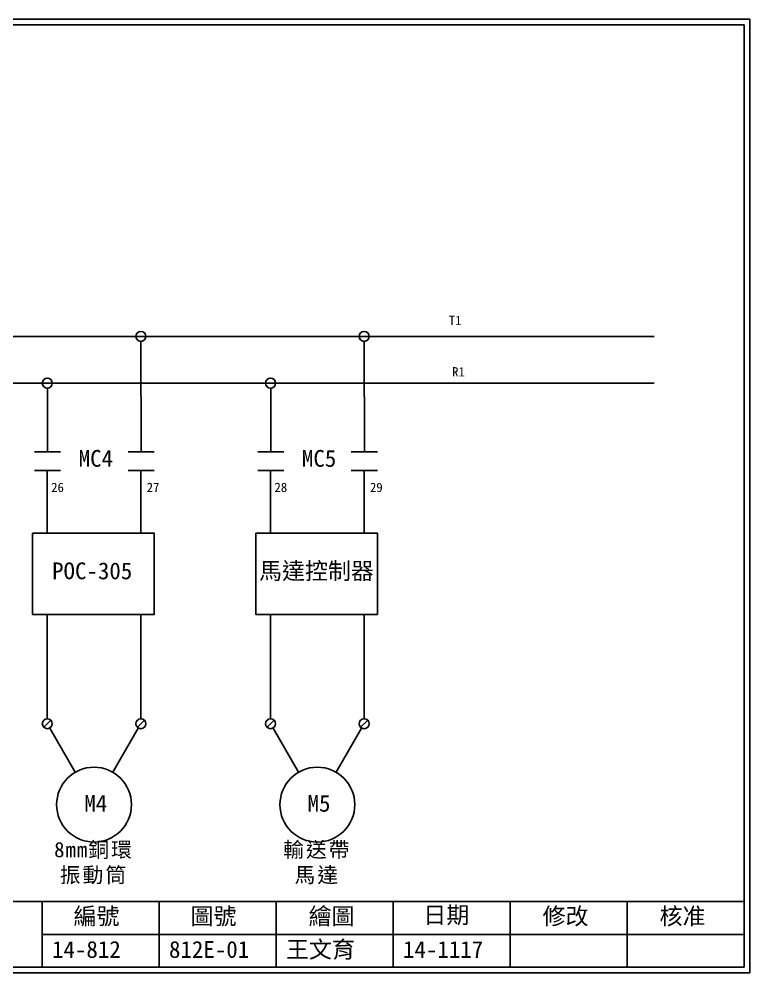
# Model space of a CAD drawing. Extents: x -24 to 263, y 255 to 459.
# Drawn here: x 107.2 to 263.4, y 255.5 to 459.4 of the extents above; entities that cross this region are included whole.
import ezdxf

# ---------------------------------------------------------------- set-up
doc = ezdxf.new("R2010")
doc.units = 0
doc.layers.get('0').update_dxf_attribs({"linetype": 'CONTINUOUS'})
doc.layers.add('圖框層', color=7, linetype='CONTINUOUS')
doc.layers.add('標尺寸層', color=3, linetype='CONTINUOUS')
doc.styles.add('STSL', font='kaiu.ttf')
doc.styles.add('標楷體', font='kaiu.ttf')

msp = doc.modelspace()

# ---------------------------------------------------------------- linework, layer by layer
for p, q in [((133.29, 390.53), (133.31, 366.88)), ((181.01, 390.53), (181.03, 366.88)), ((113.3, 380.53), (113.32, 366.88)), ((161.02, 380.53), (161.03, 366.88)), ((113.26, 362.9), (113.26, 357.04)), ((133.26, 362.9), (133.26, 357.04)), ((160.97, 362.9), (160.97, 357.04)), ((180.97, 362.9), (180.97, 357.04)), ((113.26, 357.04), (113.26, 349.51)), ((133.26, 357.04), (133.26, 349.51)), ((160.97, 357.04), (160.97, 349.51)), ((180.97, 357.04), (180.97, 349.51)), ((113.27, 332.13), (113.27, 309.84)), ((133.27, 332.13), (133.27, 309.84)), ((160.98, 332.13), (160.99, 309.84)), ((180.98, 332.13), (180.99, 309.84)), ((114.03, 309.53), (112.52, 308.01)), ((134.03, 309.53), (132.52, 308.01)), ((161.75, 309.53), (160.23, 308.01)), ((181.75, 309.53), (180.23, 308.01)), ((119.26, 298.4), (113.81, 307.84)), ((127.26, 298.4), (132.72, 307.85)), ((166.98, 298.4), (161.52, 307.84)), ((174.98, 298.4), (180.44, 307.85))]:
    msp.add_line(p, q)
for centre, radius in [((133.27, 391.6), 1.07), ((180.99, 391.6), 1.07), ((113.27, 381.6), 1.07), ((160.99, 381.6), 1.07), ((113.27, 308.77), 1.07), ((133.27, 308.77), 1.07), ((160.99, 308.77), 1.07), ((180.99, 308.77), 1.07), ((123.26, 291.47), 8), ((170.98, 291.47), 8)]:
    msp.add_circle(centre, radius)
at = {"layer": '圖框層', "color": 7}
for p, q in [((263.42, 459.45), (-23.58, 459.45)), ((263.42, 255.48), (263.42, 459.45)), ((262.17, 458.2), (-22.33, 458.2)), ((262.17, 256.73), (262.17, 458.2)), ((-22.33, 270.73), (262.17, 270.73)), ((112.17, 256.73), (112.17, 270.73)), ((137.17, 256.73), (137.17, 270.73)), ((162.17, 256.73), (162.17, 270.73)), ((187.17, 256.73), (187.17, 270.73)), ((212.17, 256.73), (212.17, 270.73)), ((237.17, 256.73), (237.17, 270.73)), ((112.17, 263.73), (262.17, 263.73)), ((-23.58, 255.48), (263.42, 255.48)), ((-22.33, 256.73), (262.17, 256.73))]:
    msp.add_line(p, q, dxfattribs=at)
at = {"layer": '標尺寸層', "color": 7}
for p, q in [((101.7, 391.6), (242.97, 391.6)), ((-11.42, 381.6), (242.97, 381.6)), ((110.53, 366.88), (116.1, 366.88)), ((130.53, 366.88), (136.1, 366.88)), ((158.24, 366.88), (163.81, 366.88)), ((178.24, 366.88), (183.81, 366.88)), ((110.53, 362.9), (116.1, 362.9)), ((113.26, 362.9), (113.26, 357.04)), ((130.53, 362.9), (136.1, 362.9)), ((158.24, 362.9), (163.81, 362.9)), ((160.97, 362.9), (160.97, 357.04)), ((178.24, 362.9), (183.81, 362.9))]:
    msp.add_line(p, q, dxfattribs=at)
for points in [[(110.11, 349.51), (136.11, 349.51), (136.11, 332.13), (110.11, 332.13)], [(157.83, 349.51), (183.82, 349.51), (183.82, 332.13), (157.83, 332.13)]]:
    msp.add_lwpolyline(points, close=True, dxfattribs=at)

# ---------------------------------------------------------------- texts
at = {"color": 0, "char_height": 3.25, "width": 24.1454, "attachment_point": 2, "style": '標楷體'}
for s, insert in [('{\\T1.1;8mm銅環\\P振動筒}', (123.26, 283.47)), ('{\\T1.1;輸送帶\\P馬達}', (170.98, 283.47))]:
    msp.add_mtext(s, dxfattribs=dict(at, insert=insert))
at = {"layer": '圖框層', "color": 4, "style": 'STSL'}
for s, height, p in [('T1', 2, (199.07, 394)), ('R1', 2, (199.78, 383.02)), ('MC4', 3.6, (119.97, 363.71)), ('MC5', 3.6, (167.68, 363.71)), ('26', 2, (114.1, 358.31)), ('27', 2, (134.51, 358.31)), ('28', 2, (161.82, 358.31)), ('29', 2, (182.22, 358.31)), ('POC-305', 3.6, (114.29, 339.66)), ('馬達控制器', 3.6, (158.52, 339.66)), ('M4', 3.6, (121.18, 289.95)), ('M5', 3.6, (168.89, 289.95)), ('編號', 3.6, (118.88, 265.82)), ('圖號', 3.6, (143.88, 265.82)), ('繪圖', 3.6, (169.11, 265.82)), ('日期', 3.6, (193.63, 266.07)), ('修改', 3.6, (219.11, 265.82)), ('核准', 3.6, (244.11, 265.82)), ('14-812', 3.6, (114.28, 258.7)), ('812E-01', 3.6, (139.28, 258.7)), ('王文育', 3.6, (164.28, 258.7)), ('14-1117', 3.6, (189.28, 258.7))]:
    msp.add_text(s, height=height, dxfattribs=at).set_placement(p)

doc.saveas('drawing.dxf')
